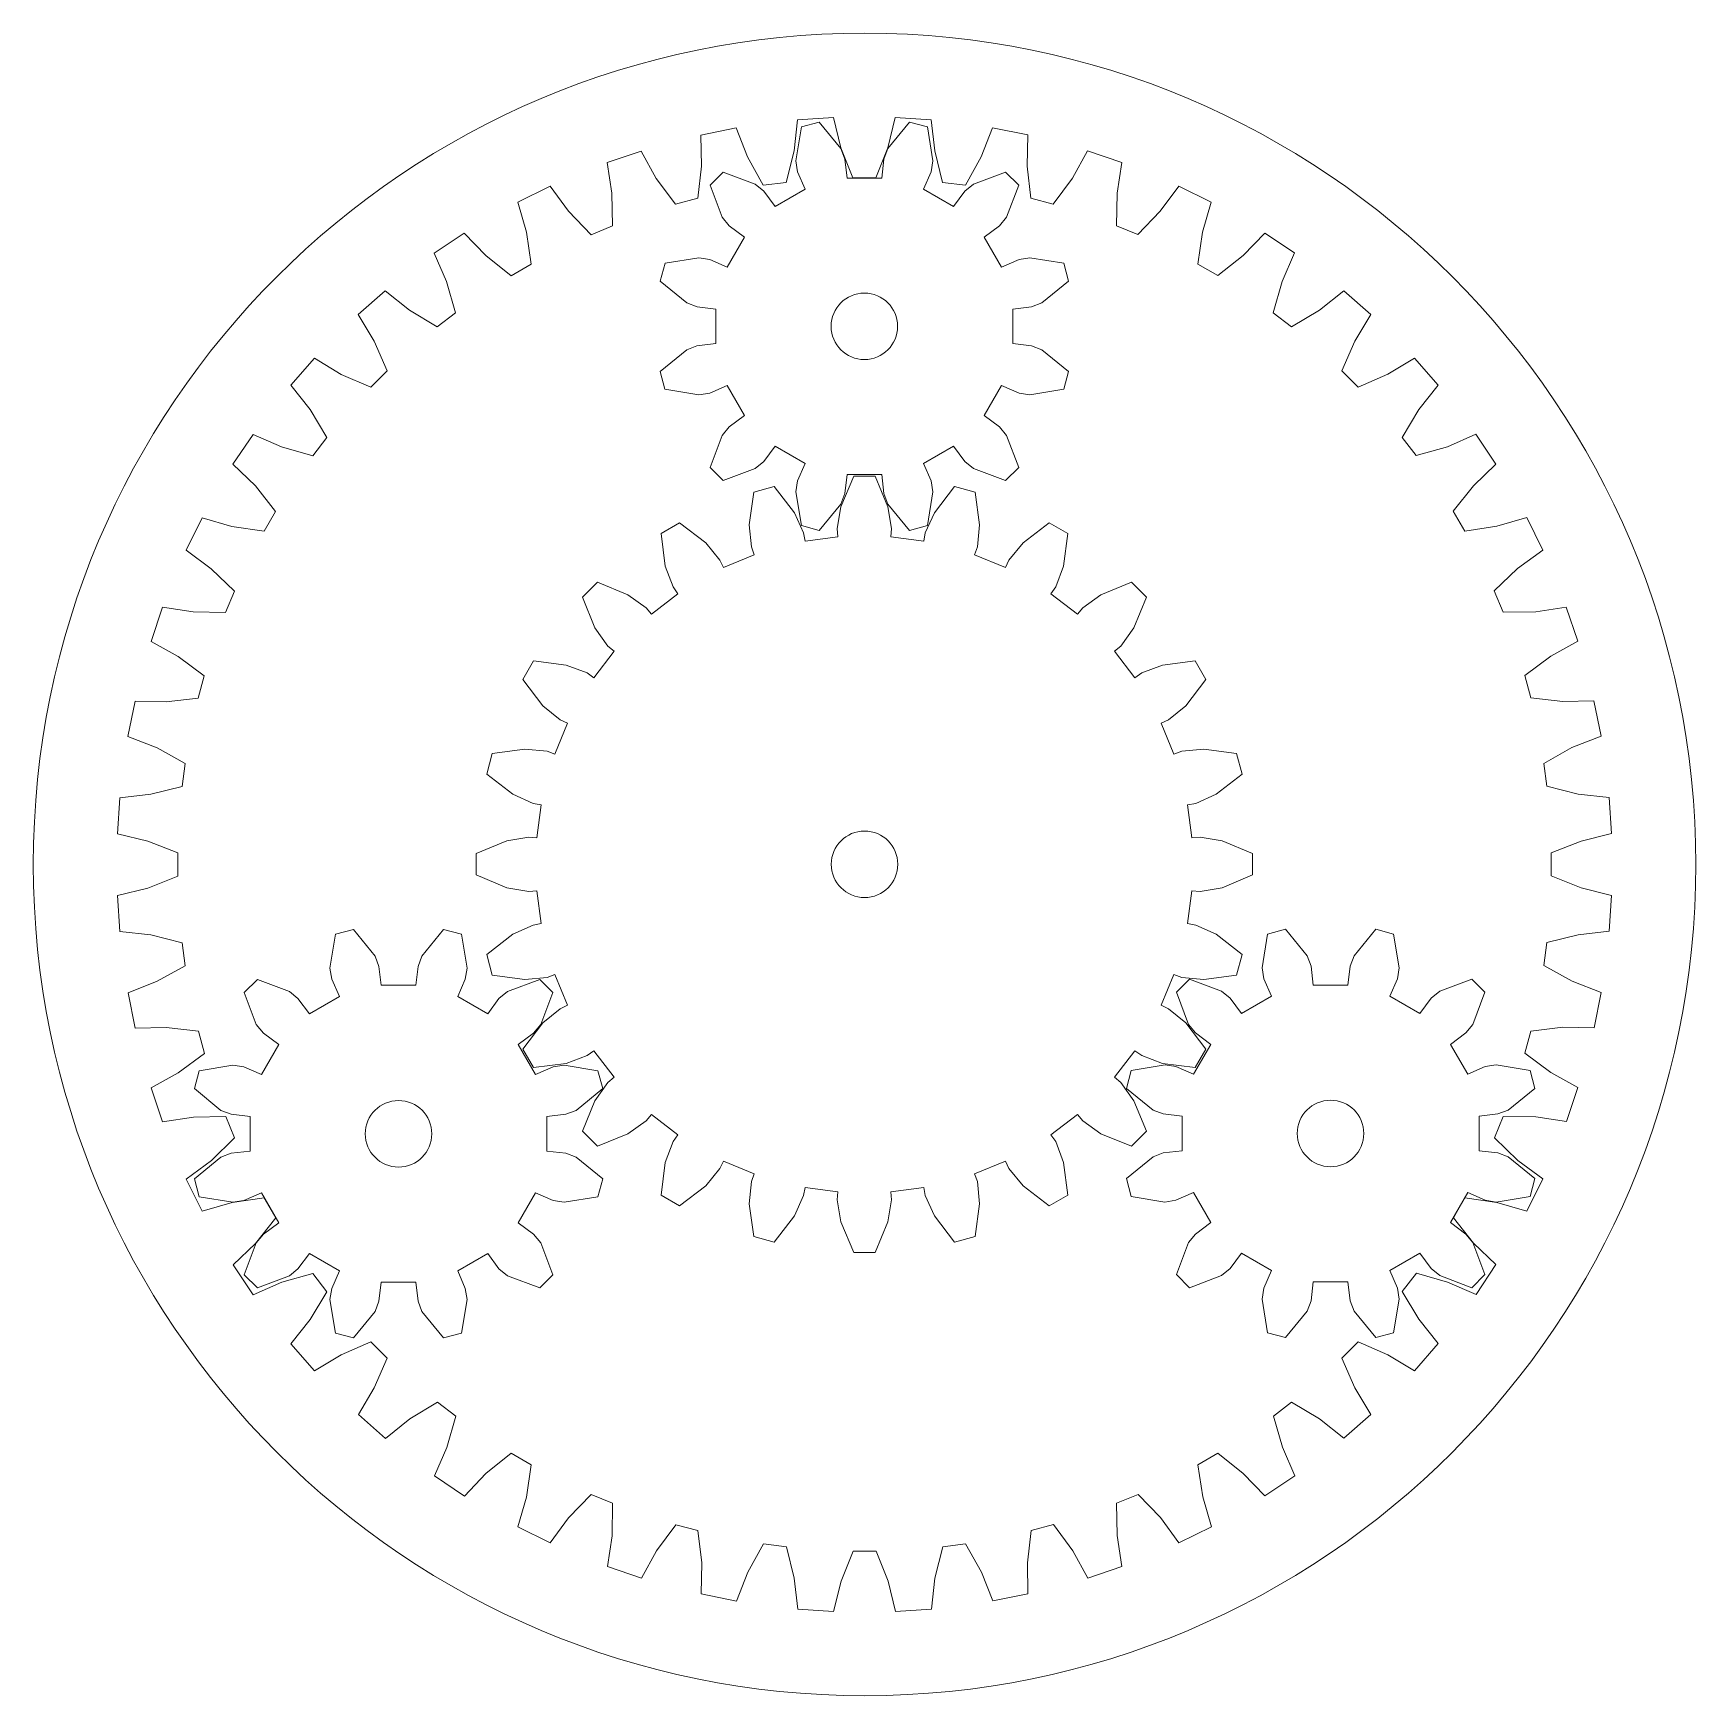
# Model space of a CAD drawing. Header units: millimetres. Extents: x -50 to 50, y 247 to 347.
import ezdxf

# ---------------------------------------------------------------- set-up
doc = ezdxf.new("R2010")
doc.units = ezdxf.units.MM
for name, color, linetype, lineweight, true_color in [('planet', 7, 'CONTINUOUS', 0, 0x000000), ('ring', 7, 'CONTINUOUS', 0, 0x000000), ('sun', 7, 'CONTINUOUS', 0, 0x000000)]:
    doc.layers.add(name, color=color, linetype=linetype, lineweight=lineweight, true_color=true_color)

msp = doc.modelspace()

# ---------------------------------------------------------------- linework, layer by layer
at = {"layer": 'planet', "color": 7, "true_color": 0x000000}
for p, q in [((-4.13, 339.32), (-3.79, 341.35)), ((-3.79, 341.35), (-2.72, 341.64)), ((-2.72, 341.64), (-1.41, 340.05)), ((1.4, 340.05), (2.71, 341.64)), ((2.71, 341.64), (3.79, 341.35)), ((3.79, 341.35), (4.12, 339.32)), ((-1.41, 340.05), (-1.18, 339.42)), ((1.17, 339.42), (1.4, 340.05)), ((-4.02, 338.66), (-4.13, 339.32)), ((-1.18, 339.42), (-1.04, 338.28)), ((1.04, 338.28), (1.17, 339.42)), ((4.12, 339.32), (4.01, 338.66)), ((-9.28, 337.85), (-8.49, 338.64)), ((-8.49, 338.64), (-6.57, 337.91)), ((-3.56, 337.61), (-4.02, 338.66)), ((-1.04, 338.28), (1.04, 338.28)), ((4.01, 338.66), (3.56, 337.61)), ((6.56, 337.91), (8.49, 338.64)), ((8.49, 338.64), (9.28, 337.85)), ((-8.56, 335.92), (-9.28, 337.85)), ((-6.57, 337.91), (-6.05, 337.49)), ((-6.05, 337.49), (-5.37, 336.57)), ((-5.37, 336.57), (-3.56, 337.61)), ((3.56, 337.61), (5.36, 336.57)), ((5.36, 336.57), (6.04, 337.49)), ((6.04, 337.49), (6.56, 337.91)), ((9.28, 337.85), (8.55, 335.92)), ((-8.13, 335.4), (-8.56, 335.92)), ((-7.21, 334.72), (-8.13, 335.4)), ((8.12, 335.4), (7.2, 334.72)), ((8.55, 335.92), (8.12, 335.4)), ((-8.25, 332.92), (-7.21, 334.72)), ((7.2, 334.72), (8.24, 332.92)), ((-12.28, 332.07), (-11.99, 333.15)), ((-11.99, 333.15), (-9.96, 333.48)), ((-9.96, 333.48), (-9.3, 333.37)), ((-9.3, 333.37), (-8.25, 332.92)), ((8.24, 332.92), (9.3, 333.37)), ((9.3, 333.37), (9.96, 333.48)), ((9.96, 333.48), (11.99, 333.15)), ((11.99, 333.15), (12.28, 332.07)), ((-10.69, 330.77), (-12.28, 332.07)), ((12.28, 332.07), (10.68, 330.77)), ((-10.06, 330.53), (-10.69, 330.77)), ((-8.93, 330.4), (-10.06, 330.53)), ((-8.93, 328.32), (-8.93, 330.4)), ((10.06, 330.53), (8.92, 330.4)), ((8.92, 330.4), (8.92, 328.32)), ((10.68, 330.77), (10.06, 330.53)), ((-10.69, 327.95), (-10.07, 328.19)), ((-10.07, 328.19), (-8.93, 328.32)), ((8.92, 328.32), (10.06, 328.19)), ((10.06, 328.19), (10.68, 327.95)), ((-12.28, 326.64), (-10.69, 327.95)), ((10.68, 327.95), (12.28, 326.64)), ((-12, 325.57), (-12.28, 326.64)), ((12.28, 326.64), (11.99, 325.57)), ((-9.96, 325.23), (-12, 325.57)), ((-9.3, 325.34), (-9.96, 325.23)), ((-8.25, 325.8), (-9.3, 325.34)), ((-7.21, 324), (-8.25, 325.8)), ((8.24, 325.8), (7.2, 324)), ((9.3, 325.34), (8.24, 325.8)), ((9.96, 325.23), (9.3, 325.34)), ((11.99, 325.57), (9.96, 325.23)), ((-8.56, 322.8), (-8.13, 323.31)), ((-8.13, 323.31), (-7.21, 324)), ((7.2, 324), (8.12, 323.31)), ((8.12, 323.31), (8.55, 322.8)), ((-9.28, 320.87), (-8.56, 322.8)), ((-5.37, 322.15), (-6.05, 321.23)), ((-3.56, 321.11), (-5.37, 322.15)), ((5.36, 322.15), (3.56, 321.11)), ((6.04, 321.23), (5.36, 322.15)), ((8.55, 322.8), (9.28, 320.87)), ((-6.05, 321.23), (-6.57, 320.81)), ((-4.02, 320.06), (-3.56, 321.11)), ((3.56, 321.11), (4.01, 320.06)), ((6.56, 320.81), (6.04, 321.23)), ((-8.49, 320.08), (-9.28, 320.87)), ((-6.57, 320.81), (-8.49, 320.08)), ((-4.13, 319.4), (-4.02, 320.06)), ((-1.04, 320.44), (-1.18, 319.3)), ((1.04, 320.44), (-1.04, 320.44)), ((1.17, 319.3), (1.04, 320.44)), ((4.01, 320.06), (4.12, 319.4)), ((8.49, 320.08), (6.56, 320.81)), ((9.28, 320.87), (8.49, 320.08)), ((-3.79, 317.37), (-4.13, 319.4)), ((-1.18, 319.3), (-1.41, 318.67)), ((1.4, 318.67), (1.17, 319.3)), ((4.12, 319.4), (3.79, 317.37)), ((-1.41, 318.67), (-2.72, 317.08)), ((2.71, 317.08), (1.4, 318.67)), ((-2.72, 317.08), (-3.79, 317.37)), ((3.79, 317.37), (2.71, 317.08)), ((-31.81, 292.79), (-30.74, 293.07)), ((-30.74, 293.07), (-29.43, 291.48)), ((-26.62, 291.48), (-25.31, 293.07)), ((-25.31, 293.07), (-24.23, 292.79)), ((24.25, 292.8), (25.33, 293.09)), ((25.33, 293.09), (26.64, 291.5)), ((29.45, 291.5), (30.76, 293.09)), ((30.76, 293.09), (31.83, 292.8)), ((-32.15, 290.75), (-31.81, 292.79)), ((-24.23, 292.79), (-23.9, 290.75)), ((23.92, 290.77), (24.25, 292.8)), ((31.83, 292.8), (32.17, 290.77)), ((-29.43, 291.48), (-29.2, 290.86)), ((-26.85, 290.86), (-26.62, 291.48)), ((26.64, 291.5), (26.87, 290.87)), ((29.22, 290.87), (29.45, 291.5)), ((-37.3, 289.28), (-36.51, 290.07)), ((-36.51, 290.07), (-34.59, 289.35)), ((-32.04, 290.09), (-32.15, 290.75)), ((-31.58, 289.04), (-32.04, 290.09)), ((-29.2, 290.86), (-29.06, 289.72)), ((-26.98, 289.72), (-26.85, 290.86)), ((-24.01, 290.09), (-24.46, 289.04)), ((-23.9, 290.75), (-24.01, 290.09)), ((-21.46, 289.35), (-19.53, 290.07)), ((-19.53, 290.07), (-18.74, 289.28)), ((18.77, 289.3), (19.55, 290.09)), ((19.55, 290.09), (21.48, 289.36)), ((24.03, 290.11), (23.92, 290.77)), ((24.48, 289.06), (24.03, 290.11)), ((26.87, 290.87), (27, 289.73)), ((29.08, 289.73), (29.22, 290.87)), ((32.06, 290.11), (31.61, 289.06)), ((32.17, 290.77), (32.06, 290.11)), ((34.61, 289.36), (36.53, 290.09)), ((36.53, 290.09), (37.32, 289.3)), ((-36.58, 287.36), (-37.3, 289.28)), ((-34.59, 289.35), (-34.07, 288.92)), ((-33.38, 288), (-31.58, 289.04)), ((-29.06, 289.72), (-26.98, 289.72)), ((-24.46, 289.04), (-22.66, 288)), ((-21.98, 288.92), (-21.46, 289.35)), ((-18.74, 289.28), (-19.47, 287.36)), ((19.49, 287.37), (18.77, 289.3)), ((21.48, 289.36), (22, 288.94)), ((22.68, 288.02), (24.48, 289.06)), ((27, 289.73), (29.08, 289.73)), ((31.61, 289.06), (33.41, 288.02)), ((34.09, 288.94), (34.61, 289.36)), ((37.32, 289.3), (36.6, 287.37)), ((-34.07, 288.92), (-33.38, 288)), ((-22.66, 288), (-21.98, 288.92)), ((22, 288.94), (22.68, 288.02)), ((33.41, 288.02), (34.09, 288.94)), ((-36.15, 286.84), (-36.58, 287.36)), ((-19.47, 287.36), (-19.9, 286.84)), ((19.92, 286.86), (19.49, 287.37)), ((36.6, 287.37), (36.17, 286.86)), ((-36.27, 284.36), (-35.23, 286.16)), ((-35.23, 286.16), (-36.15, 286.84)), ((-19.9, 286.84), (-20.82, 286.16)), ((-20.82, 286.16), (-19.78, 284.36)), ((19.8, 284.37), (20.84, 286.17)), ((20.84, 286.17), (19.92, 286.86)), ((36.17, 286.86), (35.25, 286.17)), ((35.25, 286.17), (36.29, 284.37)), ((-40.3, 283.51), (-40.02, 284.58)), ((-40.02, 284.58), (-37.98, 284.92)), ((-37.98, 284.92), (-37.32, 284.81)), ((-37.32, 284.81), (-36.27, 284.36)), ((-19.78, 284.36), (-18.72, 284.81)), ((-18.72, 284.81), (-18.06, 284.92)), ((-18.06, 284.92), (-16.03, 284.58)), ((-16.03, 284.58), (-15.74, 283.51)), ((15.76, 283.52), (16.05, 284.6)), ((16.05, 284.6), (18.09, 284.94)), ((18.09, 284.94), (18.74, 284.83)), ((18.74, 284.83), (19.8, 284.37)), ((36.29, 284.37), (37.34, 284.83)), ((37.34, 284.83), (38, 284.94)), ((38, 284.94), (40.04, 284.6)), ((40.04, 284.6), (40.33, 283.52)), ((-38.71, 282.2), (-40.3, 283.51)), ((-15.74, 283.51), (-17.34, 282.2)), ((17.36, 282.22), (15.76, 283.52)), ((40.33, 283.52), (38.73, 282.22)), ((-38.08, 281.97), (-38.71, 282.2)), ((-17.34, 282.2), (-17.96, 281.97)), ((17.98, 281.98), (17.36, 282.22)), ((38.73, 282.22), (38.11, 281.98)), ((-36.95, 281.83), (-38.08, 281.97)), ((-36.95, 279.75), (-36.95, 281.83)), ((-17.96, 281.97), (-19.1, 281.83)), ((-19.1, 281.83), (-19.1, 279.75)), ((19.12, 281.85), (17.98, 281.98)), ((19.12, 279.77), (19.12, 281.85)), ((38.11, 281.98), (36.97, 281.85)), ((36.97, 281.85), (36.97, 279.77)), ((-40.3, 278.08), (-38.71, 279.39)), ((-38.71, 279.39), (-38.08, 279.62)), ((-38.08, 279.62), (-36.95, 279.75)), ((-19.1, 279.75), (-17.96, 279.62)), ((-17.96, 279.62), (-17.34, 279.39)), ((-17.34, 279.39), (-15.74, 278.08)), ((15.76, 278.1), (17.36, 279.4)), ((17.36, 279.4), (17.98, 279.64)), ((17.98, 279.64), (19.12, 279.77)), ((36.97, 279.77), (38.11, 279.64)), ((38.11, 279.64), (38.73, 279.4)), ((38.73, 279.4), (40.33, 278.1)), ((-40.02, 277), (-40.3, 278.08)), ((-15.74, 278.08), (-16.03, 277)), ((16.05, 277.02), (15.76, 278.1)), ((40.33, 278.1), (40.04, 277.02)), ((-37.98, 276.67), (-40.02, 277)), ((-36.27, 277.23), (-37.32, 276.78)), ((-35.23, 275.43), (-36.27, 277.23)), ((-19.78, 277.23), (-20.82, 275.43)), ((-18.72, 276.78), (-19.78, 277.23)), ((-16.03, 277), (-18.06, 276.67)), ((18.08, 276.68), (16.05, 277.02)), ((19.8, 277.25), (18.74, 276.79)), ((20.84, 275.45), (19.8, 277.25)), ((36.29, 277.25), (35.25, 275.45)), ((37.34, 276.79), (36.29, 277.25)), ((40.04, 277.02), (38, 276.68)), ((-37.32, 276.78), (-37.98, 276.67)), ((-18.06, 276.67), (-18.72, 276.78)), ((18.74, 276.79), (18.08, 276.68)), ((38, 276.68), (37.34, 276.79)), ((-36.15, 274.75), (-35.23, 275.43)), ((-20.82, 275.43), (-19.9, 274.75)), ((19.92, 274.76), (20.84, 275.45)), ((35.25, 275.45), (36.17, 274.76)), ((-37.3, 272.3), (-36.58, 274.23)), ((-36.58, 274.23), (-36.15, 274.75)), ((-19.9, 274.75), (-19.47, 274.23)), ((-19.47, 274.23), (-18.74, 272.3)), ((18.77, 272.32), (19.49, 274.25)), ((19.49, 274.25), (19.92, 274.76)), ((36.17, 274.76), (36.6, 274.25)), ((36.6, 274.25), (37.32, 272.32)), ((-33.38, 273.59), (-34.07, 272.67)), ((-31.58, 272.55), (-33.38, 273.59)), ((-22.66, 273.59), (-24.46, 272.55)), ((-21.98, 272.67), (-22.66, 273.59)), ((22.68, 273.6), (22, 272.68)), ((24.48, 272.56), (22.68, 273.6)), ((33.41, 273.6), (31.61, 272.56)), ((34.09, 272.68), (33.41, 273.6)), ((-36.51, 271.52), (-37.3, 272.3)), ((-34.59, 272.24), (-36.51, 271.52)), ((-34.07, 272.67), (-34.59, 272.24)), ((-32.04, 271.49), (-31.58, 272.55)), ((-24.46, 272.55), (-24.01, 271.49)), ((-21.46, 272.24), (-21.98, 272.67)), ((-19.53, 271.52), (-21.46, 272.24)), ((-18.74, 272.3), (-19.53, 271.52)), ((19.55, 271.53), (18.77, 272.32)), ((21.48, 272.26), (19.55, 271.53)), ((22, 272.68), (21.48, 272.26)), ((24.03, 271.51), (24.48, 272.56)), ((31.61, 272.56), (32.06, 271.51)), ((34.61, 272.26), (34.09, 272.68)), ((36.53, 271.53), (34.61, 272.26)), ((37.32, 272.32), (36.53, 271.53)), ((-32.15, 270.83), (-32.04, 271.49)), ((-29.06, 271.87), (-29.2, 270.73)), ((-26.98, 271.87), (-29.06, 271.87)), ((-26.85, 270.73), (-26.98, 271.87)), ((-24.01, 271.49), (-23.9, 270.83)), ((23.92, 270.85), (24.03, 271.51)), ((27, 271.89), (26.87, 270.75)), ((29.08, 271.89), (27, 271.89)), ((29.22, 270.75), (29.08, 271.89)), ((32.06, 271.51), (32.17, 270.85)), ((-31.81, 268.8), (-32.15, 270.83)), ((-29.43, 270.11), (-30.74, 268.51)), ((-29.2, 270.73), (-29.43, 270.11)), ((-26.62, 270.11), (-26.85, 270.73)), ((-25.31, 268.51), (-26.62, 270.11)), ((-23.9, 270.83), (-24.23, 268.8)), ((24.25, 268.82), (23.92, 270.85)), ((26.64, 270.12), (25.33, 268.53)), ((26.87, 270.75), (26.64, 270.12)), ((29.45, 270.12), (29.22, 270.75)), ((30.76, 268.53), (29.45, 270.12)), ((32.17, 270.85), (31.83, 268.82)), ((-30.74, 268.51), (-31.81, 268.8)), ((-24.23, 268.8), (-25.31, 268.51)), ((25.33, 268.53), (24.25, 268.82)), ((31.83, 268.82), (30.76, 268.53))]:
    msp.add_line(p, q, dxfattribs=at)
at = {"layer": 'planet'}
for centre in [(0, 329.36), (-28.02, 280.79), (28.04, 280.81)]:
    msp.add_circle(centre, 2, dxfattribs=at)
at = {"layer": 'ring'}
for p, q in [((-9.83, 340.86), (-7.71, 341.29)), ((-4.02, 341.77), (-1.86, 341.92)), ((1.86, 341.92), (4.02, 341.77)), ((7.71, 341.29), (9.83, 340.87)), ((-15.48, 339.21), (-13.42, 339.9)), ((13.42, 339.91), (15.48, 339.21)), ((-20.85, 336.82), (-18.91, 337.78)), ((18.91, 337.79), (20.85, 336.83)), ((-25.87, 333.76), (-24.07, 334.96)), ((24.08, 334.97), (25.88, 333.77)), ((-30.45, 330.07), (-28.82, 331.5)), ((28.83, 331.5), (30.46, 330.08)), ((-34.51, 325.81), (-33.08, 327.44)), ((33.09, 327.45), (34.51, 325.82)), ((-37.98, 321.06), (-36.77, 322.86)), ((36.78, 322.87), (37.98, 321.07)), ((-40.79, 315.89), (-39.84, 317.84)), ((39.84, 317.85), (40.8, 315.9)), ((-42.91, 310.41), (-42.22, 312.46)), ((42.22, 312.47), (42.92, 310.42)), ((-44.3, 304.69), (-43.87, 306.81)), ((43.88, 306.83), (44.31, 304.7)), ((-44.92, 298.84), (-44.78, 301)), ((44.79, 301.01), (44.93, 298.85)), ((-44.78, 292.96), (-44.92, 295.12)), ((44.93, 295.13), (44.79, 292.97)), ((-43.87, 287.15), (-44.29, 289.27)), ((44.31, 289.29), (43.89, 287.16)), ((-42.21, 281.51), (-42.91, 283.56)), ((42.92, 283.57), (42.23, 281.52)), ((-39.83, 276.13), (-40.79, 278.07)), ((40.81, 278.08), (39.85, 276.14)), ((-36.77, 271.11), (-37.97, 272.91)), ((37.99, 272.92), (36.79, 271.12)), ((-33.07, 266.53), (-34.5, 268.16)), ((34.52, 268.17), (33.09, 266.54)), ((-28.81, 262.47), (-30.44, 263.9)), ((30.47, 263.91), (28.84, 262.48)), ((-24.06, 259), (-25.86, 260.21)), ((25.89, 260.22), (24.09, 259.01)), ((-18.9, 256.19), (-20.84, 257.15)), ((20.87, 257.15), (18.92, 256.19)), ((-13.41, 254.07), (-15.46, 254.77)), ((15.49, 254.77), (13.44, 254.07)), ((-7.7, 252.68), (-9.82, 253.11)), ((9.84, 253.11), (7.72, 252.69)), ((-1.85, 252.06), (-4.01, 252.2)), ((4.03, 252.2), (1.87, 252.06))]:
    msp.add_line(p, q, dxfattribs=at)
at = {"layer": 'ring', "color": 7, "true_color": 0x000000}
for p, q in [((-7.71, 341.29), (-7.03, 339.55)), ((-4.23, 339.92), (-4.02, 341.77)), ((-1.86, 341.92), (-1.41, 340.1)), ((1.41, 340.1), (1.86, 341.92)), ((4.02, 341.77), (4.23, 339.92)), ((7.03, 339.55), (7.71, 341.29)), ((-9.8, 339), (-9.83, 340.86)), ((-1.41, 340.1), (-0.69, 338.29)), ((0.69, 338.29), (1.41, 340.1)), ((9.83, 340.87), (9.8, 339)), ((-15.19, 337.36), (-15.48, 339.21)), ((-13.42, 339.9), (-12.52, 338.26)), ((-7.03, 339.55), (-6.08, 337.84)), ((-4.7, 338.02), (-4.23, 339.92)), ((4.23, 339.92), (4.7, 338.02)), ((6.08, 337.84), (7.03, 339.55)), ((12.52, 338.27), (13.42, 339.91)), ((15.48, 339.21), (15.2, 337.36)), ((-12.52, 338.26), (-11.36, 336.7)), ((-10.02, 337.06), (-9.8, 339)), ((-6.08, 337.84), (-4.7, 338.02)), ((-0.69, 338.29), (0.69, 338.29)), ((4.7, 338.02), (6.08, 337.84)), ((9.8, 339), (10.02, 337.06)), ((11.36, 336.7), (12.52, 338.27)), ((-18.91, 337.78), (-17.8, 336.28)), ((-15.16, 335.41), (-15.19, 337.36)), ((-11.36, 336.7), (-10.02, 337.06)), ((10.02, 337.06), (11.36, 336.7)), ((15.2, 337.36), (15.16, 335.41)), ((17.8, 336.28), (18.91, 337.79)), ((-20.33, 335.03), (-20.85, 336.82)), ((-17.8, 336.28), (-16.44, 334.87)), ((16.45, 334.88), (17.8, 336.28)), ((20.85, 336.83), (20.34, 335.03)), ((-20.05, 333.1), (-20.33, 335.03)), ((-16.44, 334.87), (-15.16, 335.41)), ((15.16, 335.41), (16.45, 334.88)), ((20.34, 335.03), (20.05, 333.1)), ((-24.07, 334.96), (-22.78, 333.62)), ((22.78, 333.62), (24.08, 334.97)), ((-25.13, 332.05), (-25.87, 333.76)), ((-22.78, 333.62), (-21.25, 332.4)), ((-21.25, 332.4), (-20.05, 333.1)), ((20.05, 333.1), (21.25, 332.41)), ((21.25, 332.41), (22.78, 333.62)), ((25.88, 333.77), (25.13, 332.05)), ((-24.59, 330.17), (-25.13, 332.05)), ((25.13, 332.05), (24.59, 330.18)), ((-28.82, 331.5), (-27.36, 330.33)), ((27.37, 330.34), (28.83, 331.5)), ((-29.49, 328.47), (-30.45, 330.07)), ((-27.36, 330.33), (-25.69, 329.33)), ((-25.69, 329.33), (-24.59, 330.17)), ((24.59, 330.18), (25.69, 329.33)), ((25.69, 329.33), (27.37, 330.34)), ((30.46, 330.08), (29.49, 328.47)), ((-28.71, 326.68), (-29.49, 328.47)), ((29.49, 328.47), (28.71, 326.68)), ((-33.08, 327.44), (-31.48, 326.47)), ((31.49, 326.48), (33.09, 327.45)), ((-31.48, 326.47), (-29.69, 325.69)), ((-29.69, 325.69), (-28.71, 326.68)), ((28.71, 326.68), (29.7, 325.7)), ((29.7, 325.7), (31.49, 326.48)), ((-33.34, 324.35), (-34.51, 325.81)), ((34.51, 325.82), (33.35, 324.36)), ((-32.34, 322.67), (-33.34, 324.35)), ((33.35, 324.36), (32.34, 322.68)), ((-36.77, 322.86), (-35.06, 322.11)), ((-35.06, 322.11), (-33.18, 321.57)), ((-33.18, 321.57), (-32.34, 322.67)), ((32.34, 322.68), (33.19, 321.58)), ((33.19, 321.58), (35.07, 322.12)), ((35.07, 322.12), (36.78, 322.87)), ((-36.63, 319.76), (-37.98, 321.06)), ((37.98, 321.07), (36.63, 319.77)), ((-35.42, 318.23), (-36.63, 319.76)), ((36.63, 319.77), (35.42, 318.24)), ((-36.11, 317.03), (-35.42, 318.23)), ((35.42, 318.24), (36.12, 317.04)), ((-39.84, 317.84), (-38.04, 317.32)), ((-38.04, 317.32), (-36.11, 317.03)), ((36.12, 317.04), (38.05, 317.33)), ((38.05, 317.33), (39.84, 317.85)), ((-39.29, 314.78), (-40.79, 315.89)), ((40.8, 315.9), (39.29, 314.79)), ((-37.89, 313.43), (-39.29, 314.78)), ((39.29, 314.79), (37.89, 313.44)), ((-38.42, 312.15), (-37.89, 313.43)), ((37.89, 313.44), (38.42, 312.16)), ((-42.22, 312.46), (-40.37, 312.18)), ((-40.37, 312.18), (-38.42, 312.15)), ((38.42, 312.16), (40.38, 312.19)), ((40.38, 312.19), (42.22, 312.47)), ((-41.27, 309.5), (-42.91, 310.41)), ((42.92, 310.42), (41.28, 309.51)), ((-39.71, 308.34), (-41.27, 309.5)), ((41.28, 309.51), (39.72, 308.35)), ((-40.07, 307), (-39.71, 308.34)), ((39.72, 308.35), (40.08, 307.01)), ((-42, 306.78), (-40.07, 307)), ((40.08, 307.01), (42.01, 306.79)), ((-43.87, 306.81), (-42, 306.78)), ((42.01, 306.79), (43.88, 306.83)), ((-42.55, 304.01), (-44.3, 304.69)), ((-40.85, 303.06), (-42.55, 304.01)), ((42.56, 304.02), (40.86, 303.07)), ((44.31, 304.7), (42.56, 304.02)), ((-41.03, 301.68), (-40.85, 303.06)), ((40.86, 303.07), (41.04, 301.7)), ((-44.78, 301), (-42.92, 301.21)), ((-42.92, 301.21), (-41.03, 301.68)), ((41.04, 301.7), (42.93, 301.22)), ((42.93, 301.22), (44.79, 301.01)), ((-43.11, 298.39), (-44.92, 298.84)), ((-41.29, 297.68), (-43.11, 298.39)), ((43.12, 298.4), (41.3, 297.69)), ((44.93, 298.85), (43.12, 298.4)), ((-41.29, 296.29), (-41.29, 297.68)), ((41.3, 297.69), (41.3, 296.3)), ((-43.11, 295.57), (-41.29, 296.29)), ((41.3, 296.3), (43.12, 295.58)), ((-44.92, 295.12), (-43.11, 295.57)), ((43.12, 295.58), (44.93, 295.13)), ((-42.92, 292.75), (-44.78, 292.96)), ((-41.03, 292.28), (-42.92, 292.75)), ((-40.85, 290.9), (-41.03, 292.28)), ((41.04, 292.29), (40.86, 290.91)), ((42.93, 292.76), (41.04, 292.29)), ((44.79, 292.97), (42.93, 292.76)), ((-42.55, 289.96), (-40.85, 290.9)), ((40.86, 290.91), (42.57, 289.97)), ((-44.29, 289.27), (-42.55, 289.96)), ((42.57, 289.97), (44.31, 289.29)), ((-42, 287.19), (-43.87, 287.15)), ((-40.06, 286.96), (-42, 287.19)), ((42.02, 287.2), (40.08, 286.97)), ((43.89, 287.16), (42.02, 287.2)), ((-39.7, 285.62), (-40.06, 286.96)), ((40.08, 286.97), (39.72, 285.63)), ((-41.27, 284.46), (-39.7, 285.62)), ((39.72, 285.63), (41.29, 284.47)), ((-42.91, 283.56), (-41.27, 284.46)), ((41.29, 284.47), (42.92, 283.57)), ((-40.36, 281.79), (-42.21, 281.51)), ((-38.41, 281.82), (-40.36, 281.79)), ((-37.88, 280.54), (-38.41, 281.82)), ((38.43, 281.83), (37.9, 280.55)), ((40.38, 281.8), (38.43, 281.83)), ((42.23, 281.52), (40.38, 281.8)), ((-39.28, 279.18), (-37.88, 280.54)), ((37.9, 280.55), (39.3, 279.19)), ((-40.79, 278.07), (-39.28, 279.18)), ((39.3, 279.19), (40.81, 278.08)), ((-38.03, 276.65), (-39.83, 276.13)), ((-36.1, 276.93), (-38.03, 276.65)), ((-35.41, 275.73), (-36.1, 276.93)), ((36.12, 276.94), (35.43, 275.74)), ((38.05, 276.66), (36.12, 276.94)), ((39.85, 276.14), (38.05, 276.66)), ((-36.62, 274.2), (-35.41, 275.73)), ((35.43, 275.74), (36.64, 274.21)), ((-37.97, 272.91), (-36.62, 274.2)), ((36.64, 274.21), (37.99, 272.92)), ((-33.18, 272.39), (-35.05, 271.86)), ((-32.33, 271.29), (-33.18, 272.39)), ((33.2, 272.4), (32.35, 271.3)), ((35.07, 271.87), (33.2, 272.4)), ((-35.05, 271.86), (-36.77, 271.11)), ((-33.33, 269.62), (-32.33, 271.29)), ((32.35, 271.3), (33.35, 269.63)), ((36.79, 271.12), (35.07, 271.87)), ((-34.5, 268.16), (-33.33, 269.62)), ((33.35, 269.63), (34.52, 268.17)), ((-29.68, 268.27), (-31.47, 267.5)), ((-28.7, 267.29), (-29.68, 268.27)), ((29.7, 268.28), (28.72, 267.3)), ((31.49, 267.5), (29.7, 268.28)), ((-31.47, 267.5), (-33.07, 266.53)), ((-29.48, 265.5), (-28.7, 267.29)), ((28.72, 267.3), (29.5, 265.51)), ((33.09, 266.54), (31.49, 267.5)), ((-30.44, 263.9), (-29.48, 265.5)), ((29.5, 265.51), (30.47, 263.91)), ((-25.68, 264.64), (-27.35, 263.64)), ((-24.58, 263.8), (-25.68, 264.64)), ((25.7, 264.65), (24.6, 263.8)), ((27.38, 263.65), (25.7, 264.65)), ((-27.35, 263.64), (-28.81, 262.47)), ((-25.11, 261.92), (-24.58, 263.8)), ((24.6, 263.8), (25.14, 261.93)), ((28.84, 262.48), (27.38, 263.65)), ((-25.86, 260.21), (-25.11, 261.92)), ((-21.24, 261.57), (-22.77, 260.35)), ((-20.04, 260.87), (-21.24, 261.57)), ((21.26, 261.57), (20.06, 260.88)), ((22.79, 260.36), (21.26, 261.57)), ((25.14, 261.93), (25.89, 260.22)), ((-22.77, 260.35), (-24.06, 259)), ((-20.32, 258.94), (-20.04, 260.87)), ((20.06, 260.88), (20.35, 258.95)), ((24.09, 259.01), (22.79, 260.36)), ((-16.43, 259.1), (-17.79, 257.69)), ((-15.15, 258.57), (-16.43, 259.1)), ((16.46, 259.1), (15.17, 258.57)), ((17.81, 257.7), (16.46, 259.1)), ((-20.84, 257.15), (-20.32, 258.94)), ((-15.18, 256.61), (-15.15, 258.57)), ((15.17, 258.57), (15.21, 256.62)), ((20.35, 258.95), (20.87, 257.15)), ((-17.79, 257.69), (-18.9, 256.19)), ((-11.35, 257.27), (-12.51, 255.71)), ((-10.01, 256.92), (-11.35, 257.27)), ((11.37, 257.28), (10.03, 256.92)), ((12.53, 255.71), (11.37, 257.28)), ((18.92, 256.19), (17.81, 257.7)), ((-15.46, 254.77), (-15.18, 256.61)), ((-9.78, 254.98), (-10.01, 256.92)), ((-6.07, 256.13), (-7.01, 254.43)), ((-4.69, 255.95), (-6.07, 256.13)), ((6.09, 256.13), (4.71, 255.95)), ((7.04, 254.43), (6.09, 256.13)), ((10.03, 256.92), (9.81, 254.98)), ((15.21, 256.62), (15.49, 254.77)), ((-12.51, 255.71), (-13.41, 254.07)), ((-4.22, 254.06), (-4.69, 255.95)), ((-0.68, 255.69), (-1.4, 253.87)), ((0.71, 255.69), (-0.68, 255.69)), ((1.42, 253.88), (0.71, 255.69)), ((4.71, 255.95), (4.24, 254.06)), ((13.44, 254.07), (12.53, 255.71)), ((-9.82, 253.11), (-9.78, 254.98)), ((-7.01, 254.43), (-7.7, 252.68)), ((-4.01, 252.2), (-4.22, 254.06)), ((4.24, 254.06), (4.03, 252.2)), ((7.72, 252.69), (7.04, 254.43)), ((9.81, 254.98), (9.84, 253.11)), ((-1.4, 253.87), (-1.85, 252.06)), ((1.87, 252.06), (1.42, 253.88))]:
    msp.add_line(p, q, dxfattribs=at)
at = {"layer": 'ring'}
msp.add_circle((0.01, 296.99), 50, dxfattribs=at)
at = {"layer": 'sun', "color": 7, "true_color": 0x000000}
for p, q in [((-1.41, 318.51), (-0.64, 320.35)), ((-0.64, 320.35), (0.64, 320.35)), ((0.64, 320.35), (1.41, 318.51)), ((-6.93, 317.42), (-6.66, 319.39)), ((-6.66, 319.39), (-5.42, 319.72)), ((-5.42, 319.72), (-4.21, 318.15)), ((4.21, 318.15), (5.42, 319.72)), ((5.42, 319.72), (6.66, 319.39)), ((6.66, 319.39), (6.93, 317.42)), ((-4.21, 318.15), (-3.66, 316.93)), ((-1.63, 317.19), (-1.41, 318.51)), ((1.41, 318.51), (1.63, 317.19)), ((3.66, 316.93), (4.21, 318.15)), ((-12.23, 316.9), (-11.12, 317.54)), ((-11.12, 317.54), (-9.54, 316.34)), ((-6.8, 316.09), (-6.93, 317.42)), ((-1.59, 316.7), (-1.63, 317.19)), ((1.63, 317.19), (1.59, 316.7)), ((6.93, 317.42), (6.8, 316.09)), ((9.54, 316.34), (11.12, 317.54)), ((11.12, 317.54), (12.23, 316.9)), ((-11.98, 314.93), (-12.23, 316.9)), ((-9.54, 316.34), (-8.69, 315.3)), ((-6.63, 315.62), (-6.8, 316.09)), ((-3.66, 316.93), (-3.57, 316.44)), ((-3.57, 316.44), (-1.59, 316.7)), ((1.59, 316.7), (3.57, 316.44)), ((3.57, 316.44), (3.66, 316.93)), ((6.8, 316.09), (6.63, 315.62)), ((8.69, 315.3), (9.54, 316.34)), ((12.23, 316.9), (11.98, 314.93)), ((-8.69, 315.3), (-8.48, 314.85)), ((-8.48, 314.85), (-6.63, 315.62)), ((6.63, 315.62), (8.48, 314.85)), ((8.48, 314.85), (8.69, 315.3)), ((-11.51, 313.68), (-11.98, 314.93)), ((11.98, 314.93), (11.51, 313.68)), ((-16.96, 313.06), (-16.06, 313.96)), ((-16.21, 311.22), (-16.96, 313.06)), ((-16.06, 313.96), (-14.22, 313.21)), ((-14.22, 313.21), (-13.13, 312.43)), ((-12.81, 312.05), (-11.22, 313.27)), ((-11.22, 313.27), (-11.51, 313.68)), ((11.51, 313.68), (11.22, 313.27)), ((11.22, 313.27), (12.81, 312.05)), ((13.13, 312.43), (14.22, 313.21)), ((14.22, 313.21), (16.06, 313.96)), ((16.06, 313.96), (16.96, 313.06)), ((16.96, 313.06), (16.21, 311.22)), ((-13.13, 312.43), (-12.81, 312.05)), ((12.81, 312.05), (13.13, 312.43)), ((-15.43, 310.13), (-16.21, 311.22)), ((16.21, 311.22), (15.43, 310.13)), ((-15.05, 309.81), (-15.43, 310.13)), ((15.43, 310.13), (15.05, 309.81)), ((-20.54, 308.12), (-19.9, 309.23)), ((-19.9, 309.23), (-17.93, 308.98)), ((-16.27, 308.22), (-15.05, 309.81)), ((15.05, 309.81), (16.27, 308.22)), ((17.93, 308.98), (19.9, 309.23)), ((19.9, 309.23), (20.54, 308.12)), ((-19.34, 306.54), (-20.54, 308.12)), ((-17.93, 308.98), (-16.68, 308.51)), ((-16.68, 308.51), (-16.27, 308.22)), ((16.27, 308.22), (16.68, 308.51)), ((16.68, 308.51), (17.93, 308.98)), ((20.54, 308.12), (19.34, 306.54)), ((-18.3, 305.69), (-19.34, 306.54)), ((19.34, 306.54), (18.3, 305.69)), ((-18.62, 303.63), (-17.85, 305.48)), ((-17.85, 305.48), (-18.3, 305.69)), ((18.3, 305.69), (17.85, 305.48)), ((17.85, 305.48), (18.62, 303.63)), ((-22.72, 302.42), (-22.39, 303.66)), ((-22.39, 303.66), (-20.42, 303.93)), ((-20.42, 303.93), (-19.09, 303.8)), ((-19.09, 303.8), (-18.62, 303.63)), ((18.62, 303.63), (19.09, 303.8)), ((19.09, 303.8), (20.42, 303.93)), ((20.42, 303.93), (22.39, 303.66)), ((22.39, 303.66), (22.72, 302.42)), ((-21.15, 301.21), (-22.72, 302.42)), ((22.72, 302.42), (21.15, 301.21)), ((-19.93, 300.66), (-21.15, 301.21)), ((21.15, 301.21), (19.93, 300.66)), ((-19.44, 300.57), (-19.93, 300.66)), ((-19.7, 298.59), (-19.44, 300.57)), ((19.93, 300.66), (19.44, 300.57)), ((19.44, 300.57), (19.7, 298.59)), ((-23.35, 297.64), (-21.51, 298.41)), ((-21.51, 298.41), (-20.19, 298.63)), ((-20.19, 298.63), (-19.7, 298.59)), ((19.7, 298.59), (20.19, 298.63)), ((20.19, 298.63), (21.51, 298.41)), ((21.51, 298.41), (23.35, 297.64)), ((-23.35, 296.36), (-23.35, 297.64)), ((23.35, 297.64), (23.35, 296.36)), ((-21.51, 295.59), (-23.35, 296.36)), ((23.35, 296.36), (21.51, 295.59)), ((-20.19, 295.37), (-21.51, 295.59)), ((-19.7, 295.41), (-20.19, 295.37)), ((-19.44, 293.43), (-19.7, 295.41)), ((19.7, 295.41), (19.44, 293.43)), ((20.19, 295.37), (19.7, 295.41)), ((21.51, 295.59), (20.19, 295.37)), ((-21.15, 292.79), (-19.93, 293.34)), ((-19.93, 293.34), (-19.44, 293.43)), ((19.44, 293.43), (19.93, 293.34)), ((19.93, 293.34), (21.15, 292.79)), ((-22.72, 291.58), (-21.15, 292.79)), ((21.15, 292.79), (22.72, 291.58)), ((-22.39, 290.34), (-22.72, 291.58)), ((22.72, 291.58), (22.39, 290.34)), ((-20.42, 290.07), (-22.39, 290.34)), ((-19.09, 290.2), (-20.42, 290.07)), ((-18.62, 290.37), (-19.09, 290.2)), ((-17.85, 288.52), (-18.62, 290.37)), ((18.62, 290.37), (17.85, 288.52)), ((19.09, 290.2), (18.62, 290.37)), ((20.42, 290.07), (19.09, 290.2)), ((22.39, 290.34), (20.42, 290.07)), ((-19.34, 287.46), (-18.3, 288.31)), ((-18.3, 288.31), (-17.85, 288.52)), ((17.85, 288.52), (18.3, 288.31)), ((18.3, 288.31), (19.34, 287.46)), ((-20.54, 285.88), (-19.34, 287.46)), ((19.34, 287.46), (20.54, 285.88)), ((-19.9, 284.77), (-20.54, 285.88)), ((-17.93, 285.02), (-19.9, 284.77)), ((-16.68, 285.49), (-17.93, 285.02)), ((-16.27, 285.78), (-16.68, 285.49)), ((-15.05, 284.19), (-16.27, 285.78)), ((16.27, 285.78), (15.05, 284.19)), ((16.68, 285.49), (16.27, 285.78)), ((17.93, 285.02), (16.68, 285.49)), ((19.9, 284.77), (17.93, 285.02)), ((20.54, 285.88), (19.9, 284.77)), ((-15.43, 283.87), (-15.05, 284.19)), ((15.05, 284.19), (15.43, 283.87)), ((-16.21, 282.78), (-15.43, 283.87)), ((15.43, 283.87), (16.21, 282.78)), ((-16.96, 280.94), (-16.21, 282.78)), ((16.21, 282.78), (16.96, 280.94)), ((-13.13, 281.57), (-14.22, 280.79)), ((-12.81, 281.95), (-13.13, 281.57)), ((-11.22, 280.73), (-12.81, 281.95)), ((12.81, 281.95), (11.22, 280.73)), ((13.13, 281.57), (12.81, 281.95)), ((14.22, 280.79), (13.13, 281.57)), ((-16.06, 280.04), (-16.96, 280.94)), ((-14.22, 280.79), (-16.06, 280.04)), ((-11.98, 279.07), (-11.51, 280.32)), ((-11.51, 280.32), (-11.22, 280.73)), ((11.22, 280.73), (11.51, 280.32)), ((11.51, 280.32), (11.98, 279.07)), ((16.06, 280.04), (14.22, 280.79)), ((16.96, 280.94), (16.06, 280.04)), ((-12.23, 277.1), (-11.98, 279.07)), ((-8.48, 279.15), (-8.69, 278.7)), ((-6.63, 278.38), (-8.48, 279.15)), ((8.48, 279.15), (6.63, 278.38)), ((8.69, 278.7), (8.48, 279.15)), ((11.98, 279.07), (12.23, 277.1)), ((-8.69, 278.7), (-9.54, 277.66)), ((-6.8, 277.91), (-6.63, 278.38)), ((6.63, 278.38), (6.8, 277.91)), ((9.54, 277.66), (8.69, 278.7)), ((-11.12, 276.46), (-12.23, 277.1)), ((-9.54, 277.66), (-11.12, 276.46)), ((-6.93, 276.58), (-6.8, 277.91)), ((-3.66, 277.07), (-4.21, 275.85)), ((-3.57, 277.56), (-3.66, 277.07)), ((-1.59, 277.3), (-3.57, 277.56)), ((-1.63, 276.81), (-1.59, 277.3)), ((3.57, 277.56), (1.59, 277.3)), ((1.59, 277.3), (1.63, 276.81)), ((3.66, 277.07), (3.57, 277.56)), ((4.21, 275.85), (3.66, 277.07)), ((6.8, 277.91), (6.93, 276.58)), ((11.12, 276.46), (9.54, 277.66)), ((12.23, 277.1), (11.12, 276.46)), ((-6.66, 274.61), (-6.93, 276.58)), ((-1.41, 275.49), (-1.63, 276.81)), ((1.63, 276.81), (1.41, 275.49)), ((6.93, 276.58), (6.66, 274.61)), ((-4.21, 275.85), (-5.42, 274.28)), ((-0.64, 273.65), (-1.41, 275.49)), ((1.41, 275.49), (0.64, 273.65)), ((5.42, 274.28), (4.21, 275.85)), ((-5.42, 274.28), (-6.66, 274.61)), ((6.66, 274.61), (5.42, 274.28)), ((0.64, 273.65), (-0.64, 273.65))]:
    msp.add_line(p, q, dxfattribs=at)
at = {"layer": 'sun'}
msp.add_circle((0.01, 297), 2, dxfattribs=at)

doc.saveas('drawing.dxf')
